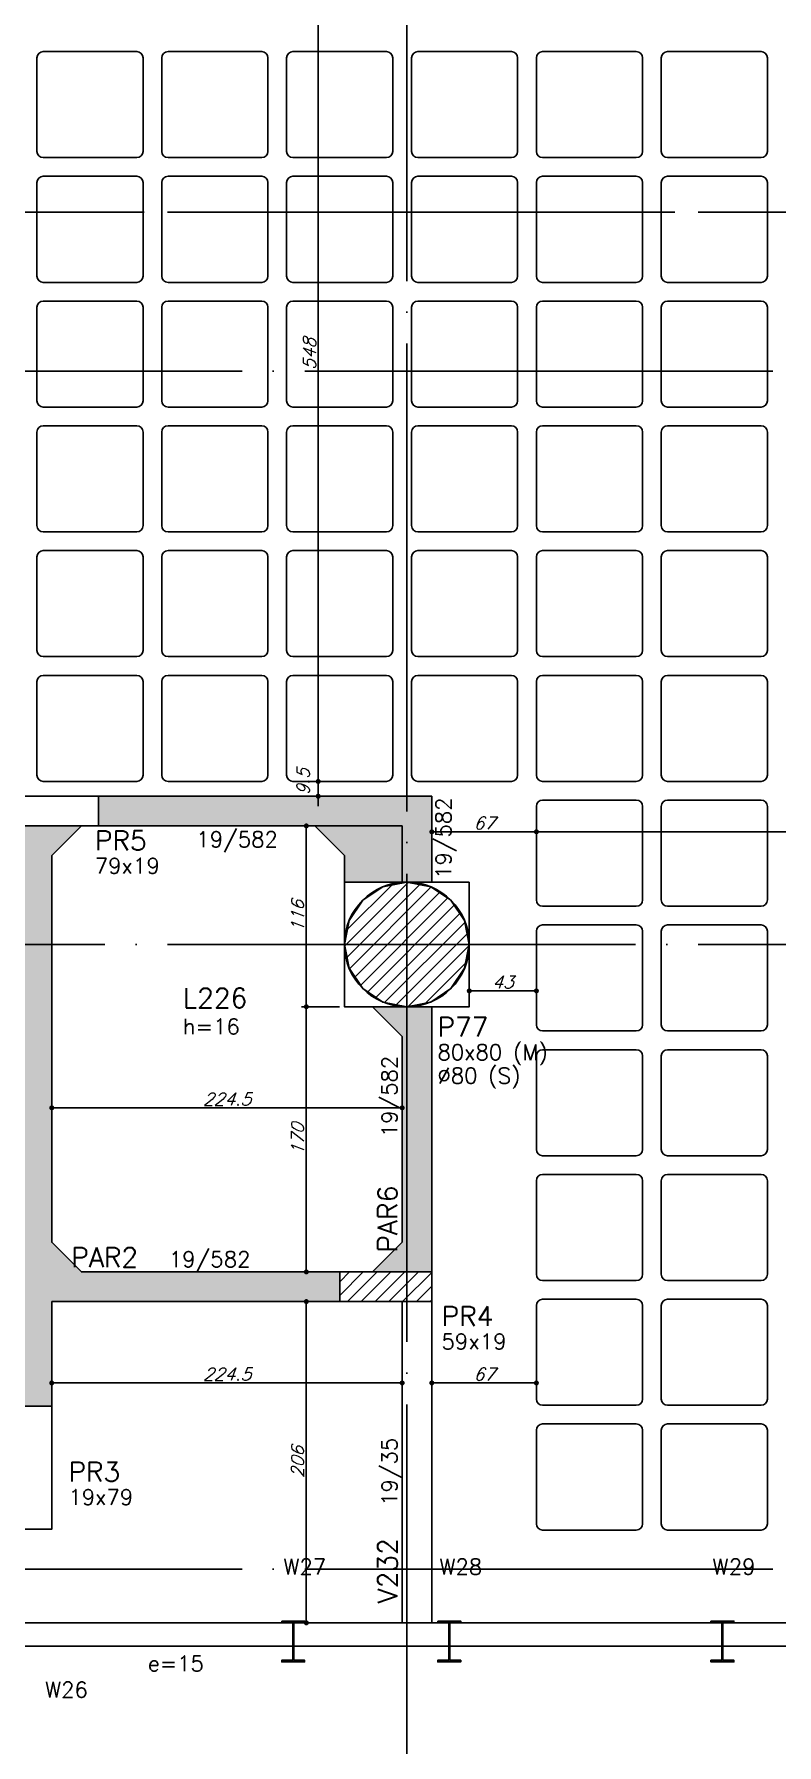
# Model space of a CAD drawing. Extents: x -4172 to 5483, y -2094 to 2406.
# Drawn here: x -2859 to -2383, y -998 to 99 of the extents above; entities that cross this region are included whole.
import ezdxf
from ezdxf.enums import TextEntityAlignment as Align

# ---------------------------------------------------------------- set-up
doc = ezdxf.new("R2010")
doc.units = 0
doc.header["$LTSCALE"] = 50
doc.header["$MEASUREMENT"] = 0
doc.linetypes.add('EIXO', pattern=[6.8, 6, -0.4, 0, -0.4])
doc.layers.get('0').update_dxf_attribs({"linetype": 'CONTINUOUS'})
doc.layers.get('DEFPOINTS').update_dxf_attribs({"linetype": 'CONTINUOUS'})
for name, color, linetype in [('251', 5, 'CONTINUOUS'), ('F-COTAS', 106, 'CONTINUOUS'), ('F-CUBETA', 1, 'CONTINUOUS'), ('F-EIXO', 12, 'EIXO'), ('F-LAJES-DIM', 2, 'CONTINUOUS'), ('F-LAJES-NOME', 4, 'CONTINUOUS'), ('F-PARC-DIM', 2, 'CONTINUOUS'), ('F-PERFIL - W310x52', 4, 'CONTINUOUS'), ('F-PERFIL- W250x38.5', 4, 'CONTINUOUS'), ('F-PILARES-DIM', 172, 'CONTINUOUS'), ('F-PILARES-HACH', 174, 'CONTINUOUS'), ('F-PILARES-M', 170, 'CONTINUOUS'), ('F-PILARES-NOME', 170, 'CONTINUOUS'), ('F-PILARES-V', 170, 'CONTINUOUS'), ('F-SOLIDO-VIGAS', 252, 'CONTINUOUS'), ('F-TEXTO', 6, 'CONTINUOUS'), ('F-VIGAS', 3, 'CONTINUOUS'), ('F-VIGAS-DIM', 2, 'CONTINUOUS'), ('F-VIGAS-NOME', 4, 'CONTINUOUS')]:
    doc.layers.add(name, color=color, linetype=linetype)
doc.styles.add('CP-TEXT-INCL', font='romans.shx', dxfattribs={"oblique": 20})
doc.styles.add('MCP', font='romans.shx')
doc.styles.add('ROMANS', font='romans.shx')
doc.styles.get("Standard").update_dxf_attribs({"font": 'ROMANS.SHX'})
doc.dimstyles.new('CP-COTAS-50', dxfattribs={"dimscale": 0.64, "dimtxt": 12.5, "dimasz": 5, "dimexe": 5, "dimexo": 5, "dimgap": 2.5, "dimtad": 1, "dimdec": 1, "dimdsep": 46, "dimtxsty": 'CP-TEXT-INCL', "dimblk1": 'DOT', "dimblk2": 'DOT', "dimsah": 1, "dimcen": 9, "dimclrd": 256, "dimclre": 256, "dimclrt": 256, "dimadec": 0, "dimazin": 0, "dimtfac": 1, "dimtdec": 1, "dimtmove": 2, "dimatfit": 3, "dimldrblk": 'DOT', "dimfxl": 0, "dimtolj": 1, "dimarcsym": 0})

# ---------------------------------------------------------------- blocks, each defined once
blk = doc.blocks.new('_VAONER063650636500869008690')
at = {"layer": '251', "color": 1}
for p, q in [((30, 34), (-30, 34)), ((-34, 30), (-34, -30)), ((34, -30), (34, 30)), ((-30, -34), (30, -34))]:
    blk.add_line(p, q, dxfattribs=at)
for centre, start, end in [((-30, 30), 90, 180), ((30, 30), 0, 90), ((-30, -30), 180, 270), ((30, -30), 270, 0)]:
    blk.add_arc(centre, 4, start, end, dxfattribs=at)
blk = doc.blocks.new('*U22')
at = {"layer": 'F-EIXO'}
blk.add_line((0, 0), (7397, 0), dxfattribs=at)
at = {"layer": 'F-TEXTO', "style": 'ROMANS'}
blk.add_attdef('EIXO', text='', height=17.5, dxfattribs=at).set_placement((-28.2072, 0), align=Align.MIDDLE_CENTER)
blk = doc.blocks.new('*U23')
at = {"layer": 'F-EIXO'}
blk.add_line((0, 0), (7484.954, 0), dxfattribs=at)
at = {"layer": 'F-TEXTO', "style": 'ROMANS'}
blk.add_attdef('EIXO', text='', height=17.5, dxfattribs=at).set_placement((-28.2072, 0), align=Align.MIDDLE_CENTER)
blk = doc.blocks.new('*U24')
at = {"layer": 'F-EIXO'}
blk.add_line((0, 0), (7397, 0), dxfattribs=at)
at = {"layer": 'F-TEXTO', "style": 'ROMANS'}
blk.add_attdef('EIXO', text='', height=17.5, dxfattribs=at).set_placement((-28.2072, 0), align=Align.MIDDLE_CENTER)
blk = doc.blocks.new('*U32')
at = {"layer": 'F-EIXO'}
blk.add_line((0, 0), (7484.954, 0), dxfattribs=at)
at = {"layer": 'F-TEXTO', "style": 'ROMANS'}
blk.add_attdef('EIXO', text='', height=17.5, dxfattribs=at).set_placement((-28.2072, 0), align=Align.MIDDLE_CENTER)
blk = doc.blocks.new('*U33')
at = {"layer": 'F-EIXO'}
blk.add_line((0, 0), (0, -3477.9), dxfattribs=at)
at = {"layer": 'F-TEXTO', "style": 'ROMANS'}
blk.add_attdef('EIXO', text='', height=17.5, rotation=360, dxfattribs=at).set_placement((0, 28.2), align=Align.MIDDLE_CENTER)
blk = doc.blocks.new('_DOT')
at = {"color": 0, "linetype": 'ByBlock'}
blk.add_line((-0.5, 0), (-1, 0), dxfattribs=at)
at = {"color": 0, "linetype": 'ByBlock', "const_width": 0.5}
blk.add_lwpolyline([(-0.25, 0, 1), (0.25, 0, 1)], format="xyb", close=True, dxfattribs=at)
blk = doc.blocks.new('*D49')
at = {"layer": 'DEFPOINTS', "color": 0, "linetype": 'Continuous', "transparency": 16777216}
for p in [(-3540, -934.5), (3264.5, -934.5), (3264.5, -1512.9)]:
    blk.add_point(p, dxfattribs=at)
at = {"layer": 'F-COTAS', "linetype": 'Continuous', "lineweight": -2, "transparency": 16777216}
for p, q in [((-3540, -937.7), (-3540, -1516.1)), ((3264.5, -937.7), (3264.5, -1516.1)), ((-3536.8, -1512.9), (3261.3, -1512.9))]:
    blk.add_line(p, q, dxfattribs=at)
at = {"layer": 'F-COTAS', "linetype": 'Continuous', "lineweight": -2, "transparency": 16777216, "xscale": 3.2, "yscale": 3.2, "zscale": 3.2, "rotation": 180}
blk.add_blockref('_DOT', (-3540, -1512.9), dxfattribs=at)
at = {"layer": 'F-COTAS', "linetype": 'Continuous', "lineweight": -2, "transparency": 16777216, "xscale": 3.2, "yscale": 3.2, "zscale": 3.2}
blk.add_blockref('_DOT', (3264.5, -1512.9), dxfattribs=at)
at = {"layer": 'F-COTAS', "linetype": 'Continuous', "transparency": 16777216, "insert": (-137.8, -1507.3), "char_height": 8, "attachment_point": 5, "style": 'CP-TEXT-INCL'}
blk.add_mtext('\\A1;6804.5', dxfattribs=at)
blk = doc.blocks.new('*D253')
at = {"layer": 'DEFPOINTS', "color": 0, "linetype": 'Continuous', "transparency": 16777216}
for p in [(-2069, -412.3), (-2537, -426), (-2069, -426)]:
    blk.add_point(p, dxfattribs=at)
at = {"layer": 'F-COTAS', "linetype": 'Continuous', "lineweight": -2, "transparency": 16777216}
for p, q in [((-2537, -422.8), (-2537, -409.1)), ((-2533.8, -412.3), (-2072.2, -412.3)), ((-2069, -422.8), (-2069, -409.1))]:
    blk.add_line(p, q, dxfattribs=at)
at = {"layer": 'F-COTAS', "linetype": 'Continuous', "lineweight": -2, "transparency": 16777216, "xscale": 3.2, "yscale": 3.2, "zscale": 3.2, "rotation": 180}
blk.add_blockref('_DOT', (-2537, -412.3), dxfattribs=at)
at = {"layer": 'F-COTAS', "linetype": 'Continuous', "lineweight": -2, "transparency": 16777216, "xscale": 3.2, "yscale": 3.2, "zscale": 3.2}
blk.add_blockref('_DOT', (-2069, -412.3), dxfattribs=at)
at = {"layer": 'F-COTAS', "linetype": 'Continuous', "transparency": 16777216, "insert": (-2303, -406.7), "char_height": 8, "attachment_point": 5, "style": 'CP-TEXT-INCL'}
blk.add_mtext('\\A1;468', dxfattribs=at)
blk = doc.blocks.new('*D254')
at = {"layer": 'DEFPOINTS', "color": 0, "linetype": 'Continuous', "transparency": 16777216}
for p in [(-2537, -412.3), (-2604, -422.7), (-2537, -422.7)]:
    blk.add_point(p, dxfattribs=at)
at = {"layer": 'F-COTAS', "linetype": 'Continuous', "lineweight": -2, "transparency": 16777216}
for p, q in [((-2604, -419.5), (-2604, -409.1)), ((-2600.8, -412.3), (-2540.2, -412.3)), ((-2537, -419.5), (-2537, -409.1))]:
    blk.add_line(p, q, dxfattribs=at)
at = {"layer": 'F-COTAS', "linetype": 'Continuous', "lineweight": -2, "transparency": 16777216, "xscale": 3.2, "yscale": 3.2, "zscale": 3.2, "rotation": 180}
blk.add_blockref('_DOT', (-2604, -412.3), dxfattribs=at)
at = {"layer": 'F-COTAS', "linetype": 'Continuous', "lineweight": -2, "transparency": 16777216, "xscale": 3.2, "yscale": 3.2, "zscale": 3.2}
blk.add_blockref('_DOT', (-2537, -412.3), dxfattribs=at)
at = {"layer": 'F-COTAS', "linetype": 'Continuous', "transparency": 16777216, "insert": (-2570.5, -406.7), "char_height": 8, "attachment_point": 5, "style": 'CP-TEXT-INCL'}
blk.add_mtext('\\A1;67', dxfattribs=at)
blk = doc.blocks.new('*D312')
at = {"layer": 'DEFPOINTS', "color": 0, "linetype": 'Continuous', "transparency": 16777216}
for p in [(-2655.6, 168), (-2676.8, -380), (-2655.6, -380)]:
    blk.add_point(p, dxfattribs=at)
at = {"layer": 'F-COTAS', "linetype": 'Continuous', "lineweight": -2, "transparency": 16777216}
for p, q in [((-2658.8, 168), (-2680, 168)), ((-2676.8, 164.8), (-2676.8, -376.8)), ((-2658.8, -380), (-2680, -380))]:
    blk.add_line(p, q, dxfattribs=at)
at = {"layer": 'F-COTAS', "linetype": 'Continuous', "lineweight": -2, "transparency": 16777216, "xscale": 3.2, "yscale": 3.2, "zscale": 3.2}
for p, rotation in [((-2676.8, 168), 90), ((-2676.8, -380), 270)]:
    blk.add_blockref('_DOT', p, dxfattribs=dict(at, rotation=rotation))
at = {"layer": 'F-COTAS', "linetype": 'Continuous', "transparency": 16777216, "insert": (-2682.4, -106), "char_height": 8, "attachment_point": 5, "rotation": 90, "style": 'CP-TEXT-INCL'}
blk.add_mtext('\\A1;548', dxfattribs=at)
blk = doc.blocks.new('*D313')
at = {"layer": 'DEFPOINTS', "color": 0, "linetype": 'Continuous', "transparency": 16777216}
for p in [(-2676.8, -380), (-2667.4, -380), (-2667.4, -389.5)]:
    blk.add_point(p, dxfattribs=at)
at = {"layer": 'F-COTAS', "linetype": 'Continuous', "lineweight": -2, "transparency": 16777216}
for p, q in [((-2670.6, -380), (-2680, -380)), ((-2676.8, -376.8), (-2676.8, -373.6)), ((-2676.8, -389.5), (-2676.8, -380)), ((-2670.6, -389.5), (-2680, -389.5)), ((-2676.8, -392.7), (-2676.8, -395.9))]:
    blk.add_line(p, q, dxfattribs=at)
at = {"layer": 'F-COTAS', "linetype": 'Continuous', "lineweight": -2, "transparency": 16777216, "xscale": 3.2, "yscale": 3.2, "zscale": 3.2}
for p, rotation in [((-2676.8, -380), 270), ((-2676.8, -389.5), 90)]:
    blk.add_blockref('_DOT', p, dxfattribs=dict(at, rotation=rotation))
at = {"layer": 'F-COTAS', "linetype": 'Continuous', "transparency": 16777216, "insert": (-2686.4, -380.3), "char_height": 8, "attachment_point": 5, "rotation": 90, "style": 'CP-TEXT-INCL'}
blk.add_mtext('\\A1;9.5', dxfattribs=at)
blk = doc.blocks.new('*D331')
at = {"layer": 'DEFPOINTS', "color": 0, "linetype": 'Continuous', "transparency": 16777216}
for p in [(-2623, -589.3), (-2847.5, -598.1), (-2623, -598.1)]:
    blk.add_point(p, dxfattribs=at)
at = {"layer": 'F-COTAS', "linetype": 'Continuous', "lineweight": -2, "transparency": 16777216}
for p, q in [((-2847.5, -594.9), (-2847.5, -586.1)), ((-2844.3, -589.3), (-2626.2, -589.3)), ((-2623, -594.9), (-2623, -586.1))]:
    blk.add_line(p, q, dxfattribs=at)
at = {"layer": 'F-COTAS', "linetype": 'Continuous', "lineweight": -2, "transparency": 16777216, "xscale": 3.2, "yscale": 3.2, "zscale": 3.2, "rotation": 180}
blk.add_blockref('_DOT', (-2847.5, -589.3), dxfattribs=at)
at = {"layer": 'F-COTAS', "linetype": 'Continuous', "lineweight": -2, "transparency": 16777216, "xscale": 3.2, "yscale": 3.2, "zscale": 3.2}
blk.add_blockref('_DOT', (-2623, -589.3), dxfattribs=at)
at = {"layer": 'F-COTAS', "linetype": 'Continuous', "transparency": 16777216, "insert": (-2735.2, -583.7), "char_height": 8, "attachment_point": 5, "style": 'CP-TEXT-INCL'}
blk.add_mtext('\\A1;224.5', dxfattribs=at)
blk = doc.blocks.new('*D332')
at = {"layer": 'DEFPOINTS', "color": 0, "linetype": 'Continuous', "transparency": 16777216}
for p in [(-2684.4, -713.5), (-2678.8, -713.5), (-2678.8, -919.5)]:
    blk.add_point(p, dxfattribs=at)
at = {"layer": 'F-COTAS', "linetype": 'Continuous', "lineweight": -2, "transparency": 16777216}
for p, q in [((-2682, -713.5), (-2687.6, -713.5)), ((-2684.4, -916.3), (-2684.4, -716.7)), ((-2682, -919.5), (-2687.6, -919.5))]:
    blk.add_line(p, q, dxfattribs=at)
at = {"layer": 'F-COTAS', "linetype": 'Continuous', "lineweight": -2, "transparency": 16777216, "xscale": 3.2, "yscale": 3.2, "zscale": 3.2}
for p, rotation in [((-2684.4, -713.5), 90), ((-2684.4, -919.5), 270)]:
    blk.add_blockref('_DOT', p, dxfattribs=dict(at, rotation=rotation))
at = {"layer": 'F-COTAS', "linetype": 'Continuous', "transparency": 16777216, "insert": (-2690, -816.5), "char_height": 8, "attachment_point": 5, "rotation": 90, "style": 'CP-TEXT-INCL'}
blk.add_mtext('\\A1;206', dxfattribs=at)
blk = doc.blocks.new('*D333')
at = {"layer": 'DEFPOINTS', "color": 0, "linetype": 'Continuous', "transparency": 16777216}
for p in [(-2684.4, -524.5), (-2660, -524.5), (-2674.1, -694.5)]:
    blk.add_point(p, dxfattribs=at)
at = {"layer": 'F-COTAS', "linetype": 'Continuous', "lineweight": -2, "transparency": 16777216}
for p, q in [((-2663.2, -524.5), (-2687.6, -524.5)), ((-2684.4, -691.3), (-2684.4, -527.7)), ((-2677.3, -694.5), (-2687.6, -694.5))]:
    blk.add_line(p, q, dxfattribs=at)
at = {"layer": 'F-COTAS', "linetype": 'Continuous', "lineweight": -2, "transparency": 16777216, "xscale": 3.2, "yscale": 3.2, "zscale": 3.2}
for p, rotation in [((-2684.4, -524.5), 90), ((-2684.4, -694.5), 270)]:
    blk.add_blockref('_DOT', p, dxfattribs=dict(at, rotation=rotation))
at = {"layer": 'F-COTAS', "linetype": 'Continuous', "transparency": 16777216, "insert": (-2690, -609.5), "char_height": 8, "attachment_point": 5, "rotation": 90, "style": 'CP-TEXT-INCL'}
blk.add_mtext('\\A1;170', dxfattribs=at)
blk = doc.blocks.new('*D334')
at = {"layer": 'DEFPOINTS', "color": 0, "linetype": 'Continuous', "transparency": 16777216}
for p in [(-2684.4, -408.5), (-2679, -408.5), (-2660, -524.5)]:
    blk.add_point(p, dxfattribs=at)
at = {"layer": 'F-COTAS', "linetype": 'Continuous', "lineweight": -2, "transparency": 16777216}
for p, q in [((-2682.2, -408.5), (-2687.6, -408.5)), ((-2684.4, -521.3), (-2684.4, -411.7)), ((-2663.2, -524.5), (-2687.6, -524.5))]:
    blk.add_line(p, q, dxfattribs=at)
at = {"layer": 'F-COTAS', "linetype": 'Continuous', "lineweight": -2, "transparency": 16777216, "xscale": 3.2, "yscale": 3.2, "zscale": 3.2}
for p, rotation in [((-2684.4, -408.5), 90), ((-2684.4, -524.5), 270)]:
    blk.add_blockref('_DOT', p, dxfattribs=dict(at, rotation=rotation))
at = {"layer": 'F-COTAS', "linetype": 'Continuous', "transparency": 16777216, "insert": (-2690, -466.5), "char_height": 8, "attachment_point": 5, "rotation": 90, "style": 'CP-TEXT-INCL'}
blk.add_mtext('\\A1;116', dxfattribs=at)
blk = doc.blocks.new('*D337')
at = {"layer": 'DEFPOINTS', "color": 0, "linetype": 'Continuous', "transparency": 16777216}
for p in [(-2847.5, -762.3), (-2623, -762.3), (-2623, -765.7)]:
    blk.add_point(p, dxfattribs=at)
at = {"layer": 'F-COTAS', "linetype": 'Continuous', "lineweight": -2, "transparency": 16777216}
for p, q in [((-2847.5, -765.5), (-2847.5, -768.9)), ((-2844.3, -765.7), (-2626.2, -765.7)), ((-2623, -765.5), (-2623, -768.9))]:
    blk.add_line(p, q, dxfattribs=at)
at = {"layer": 'F-COTAS', "linetype": 'Continuous', "lineweight": -2, "transparency": 16777216, "xscale": 3.2, "yscale": 3.2, "zscale": 3.2, "rotation": 180}
blk.add_blockref('_DOT', (-2847.5, -765.7), dxfattribs=at)
at = {"layer": 'F-COTAS', "linetype": 'Continuous', "lineweight": -2, "transparency": 16777216, "xscale": 3.2, "yscale": 3.2, "zscale": 3.2}
blk.add_blockref('_DOT', (-2623, -765.7), dxfattribs=at)
at = {"layer": 'F-COTAS', "linetype": 'Continuous', "transparency": 16777216, "insert": (-2735.2, -760.1), "char_height": 8, "attachment_point": 5, "style": 'CP-TEXT-INCL'}
blk.add_mtext('\\A1;224.5', dxfattribs=at)
blk = doc.blocks.new('*D338')
at = {"layer": 'DEFPOINTS', "color": 0, "linetype": 'Continuous', "transparency": 16777216}
for p in [(-2604, -765.7), (-2537, -765.7), (-2537, -765.7)]:
    blk.add_point(p, dxfattribs=at)
at = {"layer": 'F-COTAS', "linetype": 'Continuous', "lineweight": -2, "transparency": 16777216}
blk.add_line((-2600.8, -765.7), (-2540.2, -765.7), dxfattribs=at)
at = {"layer": 'F-COTAS', "linetype": 'Continuous', "lineweight": -2, "transparency": 16777216, "xscale": 3.2, "yscale": 3.2, "zscale": 3.2, "rotation": 180}
blk.add_blockref('_DOT', (-2604, -765.7), dxfattribs=at)
at = {"layer": 'F-COTAS', "linetype": 'Continuous', "lineweight": -2, "transparency": 16777216, "xscale": 3.2, "yscale": 3.2, "zscale": 3.2}
blk.add_blockref('_DOT', (-2537, -765.7), dxfattribs=at)
at = {"layer": 'F-COTAS', "linetype": 'Continuous', "transparency": 16777216, "insert": (-2570.5, -760.1), "char_height": 8, "attachment_point": 5, "style": 'CP-TEXT-INCL'}
blk.add_mtext('\\A1;67', dxfattribs=at)
blk = doc.blocks.new('*D340')
at = {"layer": 'DEFPOINTS', "color": 0, "linetype": 'Continuous', "transparency": 16777216}
for p in [(-2537, -514.3), (-2580, -516.3), (-2537, -516.3)]:
    blk.add_point(p, dxfattribs=at)
at = {"layer": 'F-COTAS', "linetype": 'Continuous', "lineweight": -2, "transparency": 16777216}
for p, q in [((-2580, -513.1), (-2580, -511.1)), ((-2576.8, -514.3), (-2540.2, -514.3)), ((-2537, -513.1), (-2537, -511.1))]:
    blk.add_line(p, q, dxfattribs=at)
at = {"layer": 'F-COTAS', "linetype": 'Continuous', "lineweight": -2, "transparency": 16777216, "xscale": 3.2, "yscale": 3.2, "zscale": 3.2, "rotation": 180}
blk.add_blockref('_DOT', (-2580, -514.3), dxfattribs=at)
at = {"layer": 'F-COTAS', "linetype": 'Continuous', "lineweight": -2, "transparency": 16777216, "xscale": 3.2, "yscale": 3.2, "zscale": 3.2}
blk.add_blockref('_DOT', (-2537, -514.3), dxfattribs=at)
at = {"layer": 'F-COTAS', "linetype": 'Continuous', "transparency": 16777216, "insert": (-2558.5, -508.7), "char_height": 8, "attachment_point": 5, "style": 'CP-TEXT-INCL'}
blk.add_mtext('\\A1;43', dxfattribs=at)
blk = doc.blocks.new('A$C44D756D9')
at = {"layer": 'F-PERFIL- W250x38.5', "linetype": 'Continuous'}
for p, q in [((624.8, -2407.9), (639.5, -2407.9)), ((624.8, -2409.1), (624.8, -2407.9)), ((631.9, -2409.1), (624.8, -2409.1)), ((631.9, -2433), (631.9, -2409.1)), ((639.5, -2409.1), (632.5, -2409.1)), ((632.5, -2409.1), (632.5, -2433)), ((639.5, -2407.9), (639.5, -2409.1)), ((724.8, -2407.9), (739.5, -2407.9)), ((724.8, -2409.1), (724.8, -2407.9)), ((731.9, -2409.1), (724.8, -2409.1)), ((731.9, -2433), (731.9, -2409.1)), ((739.5, -2409.1), (732.5, -2409.1)), ((732.5, -2409.1), (732.5, -2433)), ((739.5, -2407.9), (739.5, -2409.1)), ((899.8, -2407.9), (914.5, -2407.9)), ((899.8, -2409.1), (899.8, -2407.9)), ((906.9, -2409.1), (899.8, -2409.1)), ((906.9, -2433), (906.9, -2409.1)), ((914.5, -2409.1), (907.5, -2409.1)), ((907.5, -2409.1), (907.5, -2433)), ((914.5, -2407.9), (914.5, -2409.1)), ((624.8, -2434.1), (624.8, -2433)), ((624.8, -2433), (631.9, -2433)), ((639.5, -2434.1), (624.8, -2434.1)), ((632.5, -2433), (639.5, -2433)), ((639.5, -2433), (639.5, -2434.1)), ((724.8, -2434.1), (724.8, -2433)), ((724.8, -2433), (731.9, -2433)), ((739.5, -2434.1), (724.8, -2434.1)), ((732.5, -2433), (739.5, -2433)), ((739.5, -2433), (739.5, -2434.1)), ((899.8, -2434.1), (899.8, -2433)), ((899.8, -2433), (906.9, -2433)), ((914.5, -2434.1), (899.8, -2434.1)), ((907.5, -2433), (914.5, -2433)), ((914.5, -2433), (914.5, -2434.1))]:
    blk.add_line(p, q, dxfattribs=at)
for points in [[(624.8, -2407.9), (639.5, -2407.9), (639.5, -2409.1), (632.5, -2409.1), (632.5, -2433), (639.5, -2433), (639.5, -2434.1), (624.8, -2434.1), (624.8, -2433), (631.9, -2433), (631.9, -2409.1), (624.8, -2409.1)], [(724.8, -2407.9), (739.5, -2407.9), (739.5, -2409.1), (732.5, -2409.1), (732.5, -2433), (739.5, -2433), (739.5, -2434.1), (724.8, -2434.1), (724.8, -2433), (731.9, -2433), (731.9, -2409.1), (724.8, -2409.1)], [(899.8, -2407.9), (914.5, -2407.9), (914.5, -2409.1), (907.5, -2409.1), (907.5, -2433), (914.5, -2433), (914.5, -2434.1), (899.8, -2434.1), (899.8, -2433), (906.9, -2433), (906.9, -2409.1), (899.8, -2409.1)]]:
    blk.add_lwpolyline(points, close=True, dxfattribs=at)
at = {"layer": 'F-PILARES-NOME'}
for s, p in [('W27', (625.9, -2378)), ('W28', (725.9, -2378)), ('W29', (900.9, -2378)), ('W26', (473.2, -2456.9))]:
    blk.add_text(s, height=10, dxfattribs=at).set_placement(p)

msp = doc.modelspace()

# ---------------------------------------------------------------- hatches: boundary and pattern name
at = {"layer": 'F-PILARES-HACH', "linetype": 'Continuous'}
h = msp.add_hatch(dxfattribs=at)
h.set_pattern_fill('ANSI31', color=256, scale=50, style=0)
edge = h.paths.add_edge_path()
edge.add_arc((-2620, -484.5), 40, 0, 360)
h = msp.add_hatch(dxfattribs=at)
h.set_pattern_fill('ANSI31', color=256, scale=50, style=0)
h.paths.add_polyline_path([(-2663, -713.5), (-2604, -713.5), (-2604, -694.5), (-2663, -694.5)], flags=16)
at = {"layer": 'F-SOLIDO-VIGAS', "linetype": 'Continuous'}
h = msp.add_hatch(color=256, dxfattribs=at)
h.dxf.hatch_style = 1
h.paths.add_polyline_path([(-3131, -427.5), (-3112, -408.5), (-3150, -408.5), (-3150, -780.5), (-3131, -780.5)])
h.paths.add_polyline_path([(-2896.5, -389.5), (-3071, -389.5), (-3071, -408.5), (-2896.5, -408.5)])
h.paths.add_polyline_path([(-2604, -389.5), (-2817.5, -389.5), (-2817.5, -408.5), (-2623, -408.5), (-2623, -444.5), (-2620, -444.5), (-2604, -444.5)])
h.paths.add_polyline_path([(-2847.5, -427.5), (-2828.5, -408.5), (-2885.5, -408.5), (-2866.5, -427.5), (-2866.5, -704), (-2866.5, -780.5), (-2847.5, -780.5), (-2847.5, -713.5), (-2663, -713.5), (-2663, -694.5), (-2828.5, -694.5), (-2847.5, -675.5)])
h.paths.add_polyline_path([(-2866.5, -821.5), (-2885.5, -840.5), (-3112, -840.5), (-3131, -821.5), (-3131, -859.5), (-2866.5, -859.5)])
h.paths.add_polyline_path([(-2604, -524.5), (-2620, -524.5), (-2642, -524.5), (-2623, -543.5), (-2623, -675.5), (-2642, -694.5), (-2604, -694.5)])
h.paths.add_polyline_path([(-2623, -408.5), (-2679, -408.5), (-2660, -427.5), (-2660, -444.5), (-2623, -444.5)], flags=17)

# ---------------------------------------------------------------- linework, layer by layer
at = {"layer": 'F-EIXO'}
msp.add_line((-3768.53, -15), (3691.239, -15), dxfattribs=at)
at = {"layer": 'F-PILARES-M', "linetype": 'Continuous'}
for points in [[(-2896.5, -408.5), (-2817.5, -408.5), (-2817.5, -389.5), (-2896.5, -389.5), (-2896.5, -408.5)], [(-2620, -444.5), (-2660, -444.5), (-2660, -524.5), (-2620, -524.5), (-2635.307, -521.455), (-2648.284, -512.784), (-2656.955, -499.807), (-2660, -484.5), (-2656.955, -469.193), (-2648.284, -456.216), (-2635.307, -447.545), (-2620, -444.5)], [(-2580, -444.5), (-2620, -444.5), (-2604.693, -447.545), (-2591.716, -456.216), (-2583.045, -469.193), (-2580, -484.5), (-2583.045, -499.807), (-2591.716, -512.784), (-2604.693, -521.455), (-2620, -524.5), (-2580, -524.5), (-2580, -444.5)], [(-2663, -713.5), (-2604, -713.5), (-2604, -694.5), (-2663, -694.5), (-2663, -713.5)], [(-2866.5, -859.5), (-2847.5, -859.5), (-2847.5, -780.5), (-2866.5, -780.5), (-2866.5, -859.5)]]:
    msp.add_lwpolyline(points, dxfattribs=at)
at = {"layer": 'F-PILARES-V', "linetype": 'Continuous'}
msp.add_circle((-2620, -484.5), 40, dxfattribs=at)
at = {"layer": 'F-VIGAS'}
for p, q in [((-2660, -427.5), (-2679, -408.5)), ((-2660, -444.5), (-2660, -427.5))]:
    msp.add_line(p, q, dxfattribs=at)
for points in [[(-3290, 1664.5), (-3305.701, 1664.5), (-3540, 1430.201), (-3540, -934.5), (-1249.5, -934.5), (-1249.5, -524.5)], [(-1264.5, -524.5), (-1264.5, -919.5), (-3525, -919.5), (-3525, 1423.988), (-3299.488, 1649.5), (-3290, 1649.5)], [(-2604, -389.5), (-2817.5, -389.5)], [(-2604, -444.5), (-2604, -389.5)], [(-2663, -694.5), (-2828.5, -694.5), (-2847.5, -675.5), (-2847.5, -427.5), (-2828.5, -408.5), (-2642, -408.5)], [(-2817.5, -408.5), (-2623, -408.5)], [(-2623, -408.5), (-2623, -444.5)], [(-2847.5, -675.5), (-2847.5, -427.5)], [(-2623, -427.5), (-2623, -444.5)], [(-2642, -524.5), (-2623, -543.5), (-2623, -675.5)], [(-2604, -694.5), (-2604, -524.5)], [(-2623, -543.5), (-2623, -675.5), (-2642, -694.5)], [(-2623, -543.5), (-2623, -675.5)], [(-2663, -694.5), (-2828.5, -694.5)], [(-2847.5, -780.5), (-2847.5, -713.5)], [(-2847.5, -713.5), (-2663, -713.5)], [(-2623, -713.5), (-2623, -919.5)], [(-2604, -919.5), (-2604, -713.5)]]:
    msp.add_lwpolyline(points, dxfattribs=at)

# ---------------------------------------------------------------- block references
at = {"layer": 'F-CUBETA'}
for p in [(-2823, 54), (-2743, 54), (-2663, 54), (-2583, 54), (-2503, 54), (-2423, 54), (-2823, -26), (-2743, -26), (-2663, -26), (-2583, -26), (-2503, -26), (-2423, -26), (-2823, -106), (-2743, -106), (-2663, -106), (-2583, -106), (-2503, -106), (-2423, -106), (-2823, -186), (-2743, -186), (-2663, -186), (-2583, -186), (-2503, -186), (-2423, -186), (-2823, -266), (-2743, -266), (-2663, -266), (-2583, -266), (-2503, -266), (-2423, -266), (-2823, -346), (-2743, -346), (-2663, -346), (-2583, -346), (-2503, -346), (-2423, -346), (-2503, -426), (-2423, -426), (-2503, -506), (-2423, -506), (-2503, -586), (-2423, -586), (-2503, -666), (-2423, -666), (-2503, -746), (-2423, -746), (-2503, -826), (-2423, -826)]:
    msp.add_blockref('_VAONER063650636500869008690', p, dxfattribs=at)
at = {"layer": 'F-EIXO', "linetype": 'Continuous'}
for name, p in [('*U33', (-2620, 1941.357)), ('*U32', (-3793.715, -15)), ('*U24', (-3705.761, -117)), ('*U23', (-3793.715, -484.5)), ('*U22', (-3705.761, -885))]:
    msp.add_blockref(name, p, dxfattribs=at)
at = {"layer": 'F-PERFIL - W310x52'}
msp.add_blockref('A$C44D756D9', (-3325, 1489.5), dxfattribs=at)

# ---------------------------------------------------------------- texts
at = {"layer": 'F-LAJES-DIM', "linetype": 'Continuous', "style": 'MCP'}
msp.add_text('h=16', height=10, dxfattribs=at).set_placement((-2763.462, -542.136))
at = {"layer": 'F-LAJES-NOME', "linetype": 'Continuous', "style": 'MCP'}
msp.add_text('L226', height=12.5, dxfattribs=at).set_placement((-2763.462, -525.136))
at = {"layer": 'F-PARC-DIM', "style": 'MCP'}
msp.add_text('e=15', height=10, dxfattribs=at).set_placement((-2786.028, -950.576))
at = {"layer": 'F-PILARES-DIM', "linetype": 'Continuous', "style": 'MCP'}
for s, p in [('79x19', (-2819.896, -439.125)), ('59x19', (-2597.75, -744.125)), ('19x79', (-2836.86, -843.912))]:
    msp.add_text(s, height=10, dxfattribs=at).set_placement(p)
at = {"layer": 'F-PILARES-DIM', "linetype": 'Continuous'}
for s, p in [('80x80 (M)', (-2600.401, -558.648)), ('%%c80 (S)', (-2600.401, -573.648))]:
    msp.add_text(s, height=10, dxfattribs=at).set_placement(p)
at = {"layer": 'F-PILARES-NOME', "linetype": 'Continuous', "style": 'MCP'}
for s, p in [('PR5', (-2819.896, -424.125)), ('P77', (-2600.401, -543.648)), ('PR4', (-2597.75, -729.125)), ('PR3', (-2836.86, -828.912))]:
    msp.add_text(s, height=12.5, dxfattribs=at).set_placement(p)
at = {"layer": 'F-VIGAS-DIM', "linetype": 'Continuous', "style": 'MCP'}
for s, p in [('19/582', (-2591.5, -442.553)), ('19/582', (-2626.125, -608.202)), ('19/35', (-2626.125, -844.5))]:
    msp.add_text(s, height=10, rotation=90, dxfattribs=at).set_placement(p)
for p in [(-2754.905, -422.13), (-2772.5, -691.375)]:
    msp.add_text('19/582', height=10, dxfattribs=at).set_placement(p)
at = {"layer": 'F-VIGAS-NOME', "linetype": 'Continuous', "style": 'MCP'}
for s, p in [('PAR6', (-2626.125, -682)), ('V232', (-2626.125, -907))]:
    msp.add_text(s, height=12.5, rotation=90, dxfattribs=at).set_placement(p)
msp.add_text('PAR2', height=12.5, dxfattribs=at).set_placement((-2835, -691.375))

# ---------------------------------------------------------------- dimensions: what is measured, and where the dimension line sits
at = {"layer": 'F-COTAS', "linetype": 'Continuous'}
for base, p1, p2, picture, middle in [((-2676.804, -380), (-2655.555, 168), (-2655.555, -380), '*D312', (-2682.404, -106)), ((-2684.381, -408.5), (-2660, -524.5), (-2679, -408.5), '*D334', (-2689.981, -466.5)), ((-2684.381, -524.5), (-2674.061, -694.5), (-2660, -524.5), '*D333', (-2689.981, -609.5)), ((-2684.381, -713.5), (-2678.803, -919.5), (-2678.803, -713.5), '*D332', (-2689.981, -816.5))]:
    dim = msp.add_linear_dim(base=base, p1=p1, p2=p2, angle=90, dimstyle='CP-COTAS-50', override={"dimfxl": 7.5}, dxfattribs=at)
    dim.commit()
    dim.dimension.update_dxf_attribs({"geometry": picture, "text_midpoint": middle})
dim = msp.add_linear_dim(base=(-2676.804, -380), p1=(-2667.407, -389.5), p2=(-2667.407, -380), angle=90, dimstyle='CP-COTAS-50', override={"dimfxl": 7.5}, dxfattribs=at)
dim.commit()
dim.dimension.update_dxf_attribs({"geometry": '*D313', "text_midpoint": (-2686.404, -380.323), "dimtype": 160})
for base, p1, p2, picture, middle in [((-2537, -412.311), (-2604, -422.706), (-2537, -422.706), '*D254', (-2570.5, -406.711)), ((-2069, -412.311), (-2537, -426), (-2069, -426), '*D253', (-2303, -406.711)), ((-2537, -514.337), (-2580, -516.28), (-2537, -516.28), '*D340', (-2558.5, -508.737)), ((-2623, -589.281), (-2847.5, -598.076), (-2623, -598.076), '*D331', (-2735.25, -583.681)), ((-2623, -765.708), (-2847.5, -762.259), (-2623, -762.259), '*D337', (-2735.25, -760.108)), ((-2537, -765.708), (-2604, -765.708), (-2537, -765.708), '*D338', (-2570.5, -760.108))]:
    dim = msp.add_linear_dim(base=base, p1=p1, p2=p2, dimstyle='CP-COTAS-50', override={"dimfxl": 7.5}, dxfattribs=at)
    dim.commit()
    dim.dimension.update_dxf_attribs({"geometry": picture, "text_midpoint": middle})
dim = msp.add_linear_dim(base=(3264.5, -1512.867), p1=(-3540, -934.5), p2=(3264.5, -934.5), dimstyle='CP-COTAS-50', dxfattribs=at)
dim.commit()
dim.dimension.update_dxf_attribs({"geometry": '*D49', "text_midpoint": (-137.75, -1507.267)})

doc.saveas('drawing.dxf')
